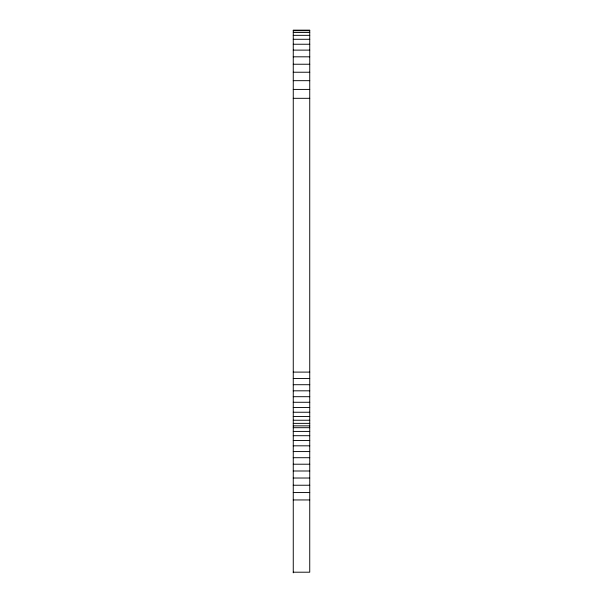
<?xml version="1.0" encoding="UTF-8"?>
<svg xmlns="http://www.w3.org/2000/svg" width="603" height="603" viewBox="0 0 603 603"><rect width="100%" height="100%" fill="white"/><g stroke="black" fill="none" stroke-linecap="round" stroke-linejoin="round"><path stroke-width="0.9" d="M293.262 30.73L309.738 30.73M293.262 32.472L309.738 32.472M293.262 35.336L309.738 35.336M293.262 39.285L309.738 39.285M293.262 44.238L309.738 44.238M293.262 50.117L309.738 50.117M293.262 56.818L309.738 56.818M293.262 64.235L309.738 64.235M293.262 72.232L309.738 72.232M293.262 80.674L309.738 80.674M293.262 89.417L309.738 89.417M293.262 98.312L309.738 98.312M293.262 372.104L309.738 372.104M293.262 378.45L309.738 378.45M293.262 384.714L309.738 384.714M293.262 390.819L309.738 390.819M293.262 396.699L309.738 396.699M293.262 402.276L309.738 402.276M293.262 407.477L309.738 407.477M293.262 412.241L309.738 412.241M293.262 416.515L309.738 416.515M293.262 420.238L309.738 420.238M293.262 423.366L309.738 423.366M293.262 425.861L309.738 425.861M293.262 427.693L309.738 427.693M293.262 431.416L309.738 431.416M293.262 435.705L309.738 435.705M293.262 440.514L309.738 440.514M293.262 445.821L309.738 445.821M293.262 451.572L309.738 451.572M293.262 457.715L309.738 457.715M293.262 464.212L309.738 464.212M293.262 470.996L309.738 470.996M293.262 478.021L309.738 478.021M293.262 485.234L309.738 485.234M293.262 492.561L309.738 492.561M293.262 499.947L309.738 499.947M293.262 572.202L309.738 572.202L309.738 30.15L293.262 30.15L293.262 572.85"/></g></svg>
